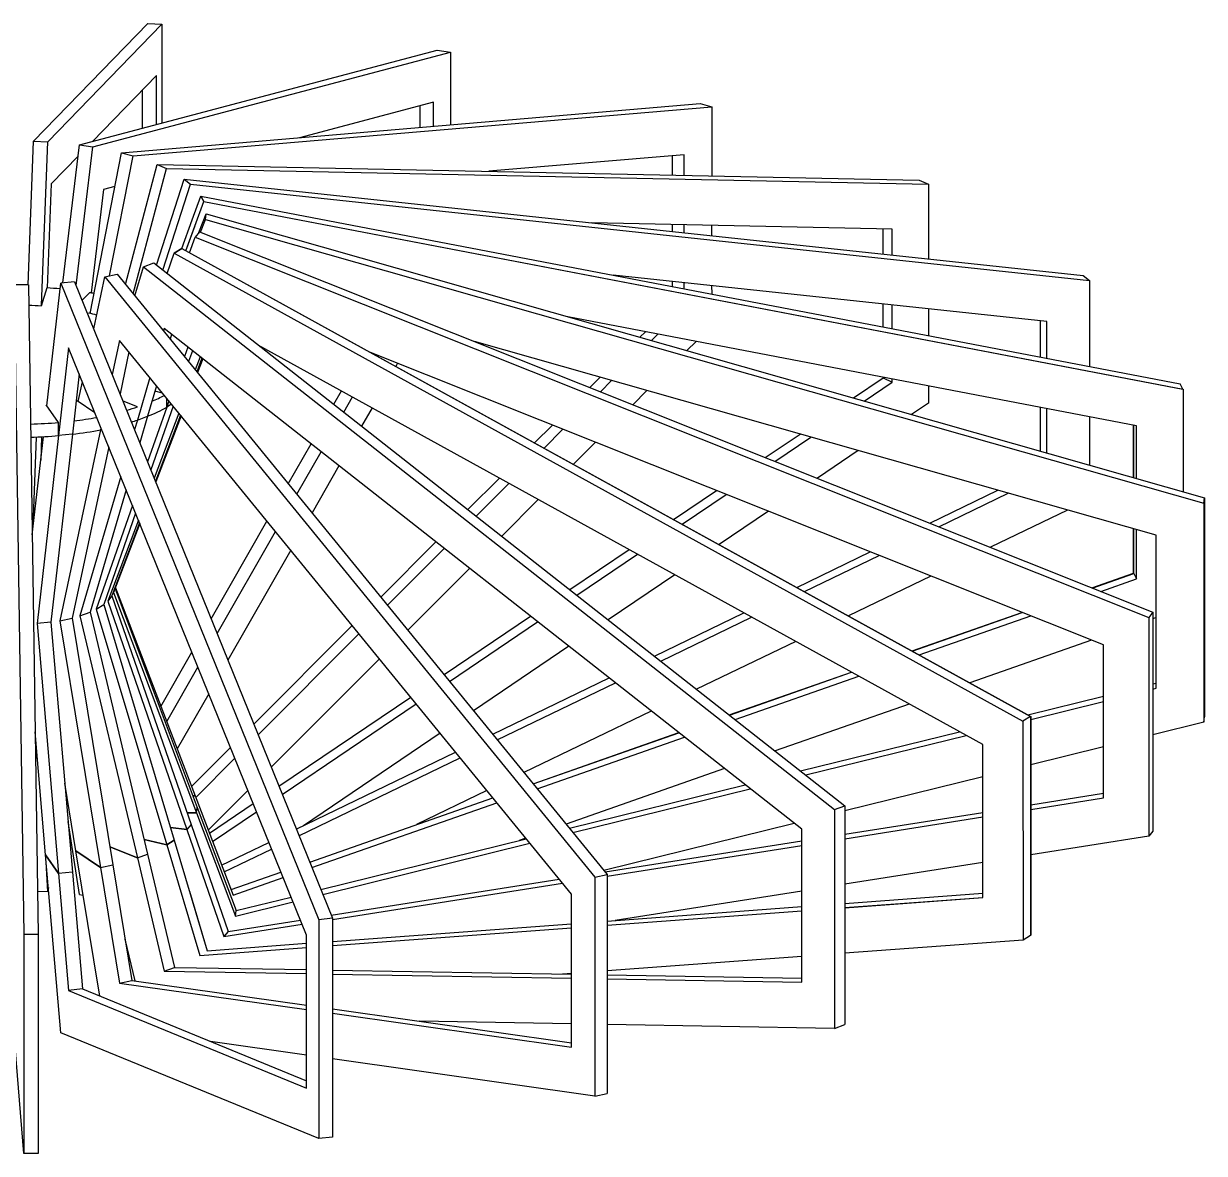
# Model space of a CAD drawing. Header units: millimetres. Extents: x 7085 to 25803, y -5245 to 9436.
# Drawn here: x 22633.1 to 22882, y -268.4 to -30.3 of the extents above; entities that cross this region are included whole.
import ezdxf

# ---------------------------------------------------------------- set-up
doc = ezdxf.new("R2010")
doc.units = ezdxf.units.MM
doc.layers.add('PV-1206', color=7, linetype='Continuous')

# ---------------------------------------------------------------- blocks, each defined once
blk = doc.blocks.new('*U52')
at = {"layer": 'PV-1206'}
for p, q in [((14558.85, -9514.23, 5129.95), (14567.25, -9506.08, 5157.87)), ((14567.25, -9506.08, 5157.87), (14591.8, -9514.34, 5180.76)), ((14567.25, -9506.08, 5157.87), (14569.49, -9508.04, 5157.75)), ((14559.93, -9517.33, 5125.97), (14569.49, -9508.04, 5157.75)), ((14569.49, -9508.04, 5157.75), (14594.04, -9516.3, 5180.64)), ((14556.61, -9512.35, 5129.94), (14524.08, -9553.91, 5003.57)), ((14558.9, -9514.28, 5129.95), (14556.61, -9512.35, 5129.94)), ((14567.84, -9511.11, 5149.58), (14561.75, -9517.03, 5129.33)), ((14564.55, -9518.85, 5130.32), (14574.44, -9512.54, 5157.17)), ((14573.63, -9513.06, 5154.98), (14567.84, -9511.11, 5149.58)), ((14574.44, -9512.54, 5157.17), (14636.94, -9555.35, 5175.59)), ((14574.44, -9512.54, 5157.17), (14576.48, -9514.48, 5156.79)), ((14558.9, -9514.28, 5129.95), (14526.37, -9555.85, 5003.58)), ((14566.54, -9520.82, 5129.8), (14576.48, -9514.48, 5156.79)), ((14576.48, -9514.48, 5156.79), (14638.97, -9557.28, 5175.21)), ((14590.49, -9518.73, 5170.69), (14576.7, -9514.09, 5157.83)), ((14591.8, -9514.34, 5180.76), (14594.04, -9516.3, 5180.64)), ((14561.67, -9516.96, 5129.34), (14559.84, -9517.34, 5125.8)), ((14585.44, -9520.08, 5160.41), (14587.45, -9517.71, 5167.86)), ((14594.04, -9516.3, 5180.64), (14588.86, -9522.42, 5161.42)), ((14555.52, -9524.28, 5106.43), (14564.2, -9518.58, 5130.28)), ((14566.49, -9520.37, 5130.56), (14564.2, -9518.58, 5130.28)), ((14564.2, -9518.58, 5130.28), (14572.29, -9593.13, 5006.44)), ((14567.3, -9524.43, 5124.38), (14580.8, -9518.76, 5155.63)), ((14575.96, -9518.58, 5148.48), (14568.55, -9523.31, 5128.36)), ((14577.96, -9519.95, 5149.07), (14575.96, -9518.58, 5148.48)), ((14580.8, -9518.76, 5155.63), (14676.44, -9594.46, 5165.2)), ((14580.8, -9518.76, 5155.63), (14582.5, -9520.54, 5155.01)), ((14587.91, -9521.77, 5161.14), (14590.49, -9518.73, 5170.69)), ((14566.49, -9520.37, 5130.56), (14574.57, -9594.92, 5006.72)), ((14568.32, -9523.09, 5128.41), (14566.72, -9522.53, 5126.95)), ((14572.42, -9524.77, 5131.69), (14582.5, -9520.54, 5155.01)), ((14582.5, -9520.54, 5155.01), (14678.14, -9596.24, 5164.58)), ((14547.01, -9529.87, 5083.03), (14552.22, -9524.81, 5100.34)), ((14556.52, -9526.91, 5103.17), (14555.47, -9524.14, 5106.6)), ((14562.05, -9523.64, 5117.71), (14555.83, -9527.72, 5100.61)), ((14569.51, -9592.42, 5003.46), (14562.05, -9523.64, 5117.71)), ((14567.09, -9525.9, 5121.37), (14571.6, -9524.18, 5131.48)), ((14567.14, -9524.26, 5124.44), (14567.38, -9524.4, 5124.57)), ((14571.6, -9524.18, 5131.48), (14618.93, -9628.07, 5014.72)), ((14571.6, -9524.18, 5131.48), (14573.73, -9525.7, 5132.01)), ((14574.53, -9527.46, 5130.04), (14585.92, -9524.34, 5153.36)), ((14585.92, -9524.34, 5153.36), (14707.69, -9629.04, 5150.32)), ((14585.92, -9524.34, 5153.36), (14587.18, -9525.85, 5152.55)), ((14546.38, -9530.28, 5081.31), (14553.33, -9525.72, 5100.4)), ((14553.04, -9525.48, 5100.39), (14551.68, -9526.8, 5095.86)), ((14555.83, -9527.72, 5100.61), (14556.52, -9526.91, 5103.17)), ((14562.39, -9526.71, 5112.61), (14558.12, -9529.51, 5100.89)), ((14560.8, -9528.29, 5107.25), (14562.49, -9527.65, 5111.05)), ((14573.73, -9525.7, 5132.01), (14621.06, -9629.59, 5015.25)), ((14575.29, -9529.11, 5128.18), (14587.18, -9525.85, 5152.55)), ((14587.18, -9525.85, 5152.55), (14708.95, -9630.55, 5149.5)), ((14555.83, -9527.72, 5100.61), (14542.53, -9536.46, 5064.04)), ((14558.12, -9529.51, 5100.89), (14544.81, -9538.25, 5064.31)), ((14558.12, -9529.51, 5100.89), (14555.83, -9527.72, 5100.61)), ((14558.12, -9529.51, 5100.89), (14555.83, -9527.72, 5100.61)), ((14562.88, -9531.26, 5105.04), (14560.65, -9528.09, 5107.4)), ((14570.63, -9530.12, 5119.12), (14567.67, -9531.25, 5112.48)), ((14614.29, -9625.96, 5011.41), (14570.63, -9530.12, 5119.12)), ((14575.44, -9529.45, 5127.8), (14578.34, -9528.81, 5133.47)), ((14578.34, -9528.81, 5133.47), (14661.06, -9656.53, 5027.88)), ((14578.34, -9528.81, 5133.47), (14580.2, -9529.97, 5134.21)), ((14580.2, -9529.97, 5134.21), (14662.92, -9657.7, 5028.62)), ((14580.54, -9530.5, 5133.76), (14589.49, -9528.93, 5150.49)), ((14581.29, -9531.65, 5132.81), (14590.23, -9530.08, 5149.54)), ((14589.49, -9528.93, 5150.49), (14729.05, -9657.27, 5131.73)), ((14589.49, -9528.93, 5150.49), (14590.23, -9530.08, 5149.54)), ((14590.23, -9530.08, 5149.54), (14729.79, -9658.43, 5130.78)), ((14571.54, -9532.11, 5116.88), (14567.91, -9533.49, 5108.75)), ((14581.8, -9532.45, 5132.15), (14584.01, -9532.16, 5136.11)), ((14584.01, -9532.16, 5136.11), (14585.47, -9532.89, 5137.01)), ((14585.47, -9532.89, 5137.01), (14584.01, -9532.16, 5136.11)), ((14584.01, -9532.16, 5136.11), (14696, -9676.7, 5045.06)), ((14585.48, -9532.91, 5137), (14588.64, -9532.55, 5142.56)), ((14588.64, -9532.55, 5142.56), (14591.29, -9532.24, 5147.22)), ((14591.29, -9532.24, 5147.22), (14591.46, -9532.96, 5146.17)), ((14591.29, -9532.24, 5147.22), (14738.98, -9677.17, 5110.72)), ((14591.46, -9532.96, 5146.17), (14591.29, -9532.24, 5147.22)), ((14562.88, -9533.07, 5101.75), (14546.32, -9539.37, 5064.59)), ((14563.07, -9533, 5102.16), (14562.89, -9533.06, 5101.76)), ((14562.89, -9533.07, 5101.75), (14562.89, -9533.06, 5101.76)), ((14562.89, -9533.07, 5101.75), (14563.09, -9533.21, 5101.8)), ((14562.89, -9533.07, 5101.75), (14563.09, -9533.21, 5101.8)), ((14570.01, -9536.67, 5106.19), (14568, -9534.36, 5107.31)), ((14585.47, -9532.89, 5137.01), (14697.51, -9677.46, 5046)), ((14585.47, -9532.89, 5137.01), (14697.46, -9677.44, 5045.97)), ((14586.01, -9533.59, 5136.57), (14591.46, -9532.96, 5146.17)), ((14586.01, -9533.59, 5136.57), (14588.81, -9533.27, 5141.51)), ((14586.47, -9534.19, 5136.2), (14588.24, -9534.03, 5139.24)), ((14589.21, -9534.28, 5140.26), (14588.24, -9534.03, 5139.24)), ((14588.24, -9534.03, 5139.24), (14721.66, -9687.38, 5065.25)), ((14589.06, -9534.25, 5140.1), (14591.18, -9534.06, 5143.73)), ((14589.21, -9534.28, 5140.26), (14722.63, -9687.64, 5066.27)), ((14589.33, -9534.43, 5140.19), (14590.78, -9534.3, 5142.67)), ((14590.78, -9534.3, 5142.67), (14591.18, -9534.06, 5143.73)), ((14590.78, -9534.3, 5142.67), (14736.5, -9687.79, 5087.46)), ((14591.18, -9534.06, 5143.73), (14736.9, -9687.54, 5088.52)), ((14591.46, -9532.96, 5146.17), (14739.17, -9677.92, 5109.64)), ((14591.46, -9532.96, 5146.17), (14739.16, -9677.89, 5109.68)), ((14591.46, -9532.96, 5146.17), (14591.46, -9532.96, 5146.17)), ((14542.53, -9536.46, 5064.04), (14532.87, -9554.86, 5015.45)), ((14544.81, -9538.25, 5064.31), (14542.53, -9536.46, 5064.04)), ((14563.31, -9535.24, 5098.44), (14548.46, -9540.89, 5065.12)), ((14569.32, -9537.48, 5103.63), (14568.37, -9537.69, 5101.78)), ((14573.55, -9536.54, 5111.91), (14569.32, -9537.48, 5103.65)), ((14569.32, -9537.48, 5103.64), (14571.17, -9538.64, 5104.37)), ((14569.32, -9537.48, 5103.64), (14571.17, -9538.64, 5104.37)), ((14569.32, -9537.48, 5103.64), (14569.32, -9537.48, 5103.65)), ((14578.44, -9535.46, 5121.44), (14578.2, -9535.51, 5120.99)), ((14654.75, -9653.29, 5024.04), (14578.44, -9535.46, 5121.44)), ((14579.33, -9536.84, 5120.3), (14578.85, -9536.94, 5119.38)), ((14544.81, -9538.25, 5064.31), (14535.16, -9556.64, 5015.72)), ((14546.32, -9539.37, 5064.59), (14539.92, -9560.2, 5016.59)), ((14546.32, -9539.37, 5064.59), (14548.46, -9540.89, 5065.12)), ((14563.69, -9538.72, 5092.65), (14549.81, -9541.8, 5065.55)), ((14571.17, -9538.64, 5104.37), (14568.53, -9539.23, 5099.22)), ((14574.2, -9537.97, 5110.3), (14571.17, -9538.64, 5104.37)), ((14574.77, -9539.21, 5108.9), (14573.67, -9538.09, 5109.25)), ((14581.26, -9539.82, 5117.84), (14580.23, -9539.95, 5115.99)), ((14548.46, -9540.89, 5065.12), (14542.06, -9561.72, 5017.11)), ((14549.81, -9541.8, 5065.55), (14546.36, -9564.61, 5018.47)), ((14549.81, -9541.8, 5065.55), (14551.66, -9542.96, 5066.29)), ((14563.86, -9540.26, 5090.09), (14551.66, -9542.96, 5066.29)), ((14564.06, -9542.1, 5087.03), (14552.79, -9543.6, 5066.85)), ((14574.73, -9540.68, 5106.15), (14568.78, -9541.48, 5095.49)), ((14575.8, -9541.47, 5106.37), (14568.88, -9542.39, 5093.97)), ((14574.73, -9540.68, 5106.15), (14575.19, -9540.14, 5107.86)), ((14575.4, -9540.6, 5107.35), (14574.73, -9540.68, 5106.15)), ((14575.65, -9541.15, 5106.72), (14574.73, -9540.68, 5106.15)), ((14581.81, -9540.67, 5117.13), (14580.62, -9540.83, 5115.01)), ((14582.74, -9542.11, 5115.95), (14581.27, -9542.24, 5113.42)), ((14582.95, -9542.43, 5115.67), (14581.42, -9542.58, 5113.05)), ((14583.05, -9542.59, 5115.55), (14581.49, -9542.72, 5112.88)), ((14633.62, -9558.07, 5165.47), (14610.2, -9542.04, 5158.57)), ((14531.77, -9551.94, 5019.09), (14536.52, -9542.89, 5042.99)), ((14535.21, -9544.55, 5037.93), (14535.51, -9544.81, 5037.91)), ((14535.21, -9544.55, 5037.93), (14535.51, -9544.81, 5037.91)), ((14551.66, -9542.96, 5066.29), (14548.21, -9565.78, 5019.21)), ((14552.79, -9543.6, 5066.85), (14551.77, -9567.82, 5020.98)), ((14552.79, -9543.6, 5066.85), (14554.24, -9544.34, 5067.75)), ((14554.24, -9544.34, 5067.75), (14553.22, -9568.55, 5021.89)), ((14564.16, -9543.02, 5085.52), (14554.24, -9544.34, 5067.75)), ((14564.24, -9543.82, 5084.19), (14555.05, -9544.66, 5068.42)), ((14556.01, -9544.92, 5069.43), (14555.05, -9544.66, 5068.42)), ((14555.05, -9544.66, 5068.42), (14555.81, -9569.61, 5023.97)), ((14564.28, -9544.16, 5083.62), (14556.01, -9544.92, 5069.43)), ((14556.01, -9544.92, 5069.43), (14556.77, -9569.87, 5024.98)), ((14564.29, -9544.24, 5083.49), (14556.46, -9544.93, 5070.12)), ((14556.46, -9544.93, 5070.12), (14558.24, -9569.88, 5027.23)), ((14556.88, -9544.89, 5070.83), (14558.64, -9569.64, 5028.29)), ((14557, -9544.88, 5071.03), (14558.9, -9568.62, 5030.57)), ((14576.36, -9542.7, 5104.99), (14568.98, -9543.38, 5092.33)), ((14576.51, -9543.03, 5104.61), (14569.02, -9543.72, 5091.76)), ((14576.57, -9543.16, 5104.47), (14569.03, -9543.82, 5091.6)), ((14688.3, -9672.66, 5040.52), (14592.71, -9549.29, 5118.24)), ((14524.89, -9565.05, 4984.45), (14531.77, -9551.94, 5019.09)), ((14530.18, -9554.5, 5011.93), (14531.48, -9552.48, 5017.63)), ((14532.87, -9554.86, 5015.45), (14531.77, -9551.94, 5019.09)), ((14531.77, -9551.94, 5019.09), (14532.87, -9554.86, 5015.45)), ((14536.84, -9555.8, 5019.87), (14538.6, -9550.09, 5033.03)), ((14524.08, -9553.91, 5003.57), (14512.6, -9567.48, 4960.99)), ((14526.37, -9555.85, 5003.58), (14524.08, -9553.91, 5003.57)), ((14532.87, -9554.86, 5015.45), (14528.35, -9563.47, 4992.7)), ((14528.54, -9553.07, 5012.02), (14530.18, -9554.5, 5011.93)), ((14530.5, -9554.35, 5012.7), (14530.18, -9554.5, 5011.93)), ((14535.16, -9556.64, 5015.72), (14532.87, -9554.86, 5015.45)), ((14535.16, -9556.64, 5015.72), (14532.87, -9554.86, 5015.45)), ((14535.13, -9559.01, 5011.35), (14537.12, -9552.92, 5025.57)), ((14526.37, -9555.85, 5003.58), (14514.89, -9569.42, 4961)), ((14535.16, -9556.64, 5015.72), (14530.64, -9565.26, 4992.97)), ((14533.08, -9568.08, 4991.58), (14536.84, -9555.8, 5019.87)), ((14539.92, -9560.2, 5016.59), (14536.84, -9555.8, 5019.87)), ((14536.84, -9555.8, 5019.87), (14539.92, -9560.2, 5016.59)), ((14630.15, -9557.83, 5160.57), (14631.29, -9556.48, 5164.79)), ((14638.97, -9557.28, 5175.21), (14635.16, -9561.79, 5161.07)), ((14636.94, -9555.35, 5175.59), (14638.97, -9557.28, 5175.21)), ((14512.6, -9567.48, 4960.99), (14517.29, -9558.81, 4984.11)), ((14535.13, -9559.01, 5011.35), (14535.7, -9559.55, 5011.25)), ((14558.08, -9558.44, 5047.91), (14565.92, -9559.3, 5058.47)), ((14570.77, -9559.83, 5065), (14584.87, -9561.38, 5083.99)), ((14632.35, -9559.57, 5160.79), (14633.62, -9558.07, 5165.47)), ((14539.92, -9560.2, 5016.59), (14536.93, -9569.96, 4994.12)), ((14542.06, -9561.72, 5017.11), (14539.07, -9571.48, 4994.64)), ((14539.92, -9560.2, 5016.59), (14542.06, -9561.72, 5017.11)), ((14539.92, -9560.2, 5016.59), (14542.06, -9561.72, 5017.11)), ((14546.36, -9564.61, 5018.47), (14542.53, -9560.2, 5020.62)), ((14542.53, -9560.2, 5020.62), (14546.36, -9564.61, 5018.47)), ((14558.22, -9560.16, 5044.98), (14566.11, -9561.03, 5055.6)), ((14570.96, -9561.56, 5062.13), (14585.69, -9563.18, 5081.97)), ((14590.26, -9561.97, 5091.25), (14596.01, -9562.6, 5099)), ((14530.64, -9565.26, 4992.97), (14528.35, -9563.47, 4992.7)), ((14528.35, -9563.47, 4992.7), (14561.49, -9601.9, 4973.7)), ((14546.36, -9564.61, 5018.47), (14544.74, -9575.3, 4996.44)), ((14546.36, -9564.61, 5018.47), (14548.21, -9565.78, 5019.21)), ((14546.36, -9564.61, 5018.47), (14548.21, -9565.78, 5019.21)), ((14551.77, -9567.82, 5020.98), (14548.42, -9564.41, 5022.04)), ((14548.42, -9564.41, 5022.04), (14551.77, -9567.82, 5020.98)), ((14566.45, -9564.15, 5050.41), (14558.47, -9563.28, 5039.67)), ((14587.17, -9566.43, 5078.32), (14571.29, -9564.69, 5056.94)), ((14591.08, -9563.77, 5089.23), (14597.21, -9564.44, 5097.48)), ((14601.74, -9563.23, 5106.71), (14603.68, -9563.44, 5109.32)), ((14514.89, -9569.42, 4961), (14512.6, -9567.48, 4960.99)), ((14560.81, -9606.7, 4963.86), (14524.89, -9565.05, 4984.45)), ((14530.64, -9565.26, 4992.97), (14561.86, -9601.46, 4975.08)), ((14548.21, -9565.78, 5019.21), (14546.59, -9576.46, 4997.17)), ((14555.81, -9569.61, 5023.97), (14553.27, -9567.25, 5024.35)), ((14553.27, -9567.25, 5024.35), (14555.81, -9569.61, 5023.97)), ((14599.36, -9567.76, 5094.74), (14592.56, -9567.02, 5085.57)), ((14602.93, -9565.07, 5105.19), (14605.12, -9565.31, 5108.14)), ((14712.94, -9682.92, 5059.9), (14610.38, -9565.03, 5116.78)), ((14611.1, -9565.97, 5116.19), (14611.2, -9565.98, 5116.33)), ((14536.93, -9569.96, 4994.12), (14565.6, -9597.04, 4988.96)), ((14536.93, -9569.96, 4994.12), (14539.07, -9571.48, 4994.64)), ((14539.54, -9571.93, 4994.55), (14540.14, -9567.99, 5002.68)), ((14551.77, -9567.82, 5020.98), (14551.29, -9579.16, 4999.51)), ((14551.77, -9567.82, 5020.98), (14553.22, -9568.55, 5021.89)), ((14551.77, -9567.82, 5020.98), (14553.22, -9568.55, 5021.89)), ((14553.22, -9568.56, 5021.89), (14551.77, -9567.82, 5020.98)), ((14553.22, -9568.56, 5021.89), (14552.74, -9579.89, 5000.42)), ((14553.22, -9568.55, 5021.89), (14553.22, -9568.56, 5021.89)), ((14556.77, -9569.87, 5024.98), (14555.81, -9569.61, 5023.97)), ((14556.77, -9569.87, 5024.98), (14555.81, -9569.61, 5023.97)), ((14555.81, -9569.61, 5023.97), (14556.16, -9581.29, 5003.16)), ((14558.24, -9569.88, 5027.23), (14556.73, -9568.59, 5027.26)), ((14556.73, -9568.59, 5027.26), (14558.24, -9569.88, 5027.23)), ((14556.77, -9569.87, 5024.98), (14557.12, -9581.55, 5004.17)), ((14558.24, -9569.88, 5027.23), (14558.64, -9569.64, 5028.29)), ((14558.24, -9569.88, 5027.23), (14558.64, -9569.64, 5028.29)), ((14558.24, -9569.88, 5027.23), (14559.07, -9581.57, 5007.15)), ((14558.9, -9568.62, 5030.57), (14558.55, -9568.34, 5030.54)), ((14558.55, -9568.34, 5030.54), (14558.9, -9568.62, 5030.57)), ((14558.55, -9568.34, 5030.54), (14558.9, -9568.62, 5030.57)), ((14558.64, -9569.64, 5028.29), (14559.47, -9581.32, 5008.21)), ((14558.82, -9567.59, 5032.33), (14567.13, -9570.47, 5039.92)), ((14558.9, -9568.62, 5030.57), (14558.9, -9568.61, 5030.58)), ((14558.9, -9568.62, 5030.57), (14559.81, -9579.97, 5011.22)), ((14558.9, -9568.62, 5030.57), (14559.81, -9579.97, 5011.22)), ((14558.92, -9568.81, 5030.25), (14567.27, -9571.7, 5037.87)), ((14607.74, -9568.68, 5106.02), (14605.08, -9568.39, 5102.44)), ((14614.16, -9569.39, 5114.68), (14613.71, -9569.34, 5114.07)), ((14671.21, -9595.47, 5155.26), (14638.92, -9569.91, 5152.04)), ((14539.07, -9571.48, 4994.64), (14565.84, -9596.76, 4989.82)), ((14572.11, -9572.19, 5044.47), (14593.11, -9579.47, 5063.66)), ((14553, -9573.79, 5011.98), (14552.74, -9579.89, 5000.42)), ((14567.68, -9575.5, 5031.57), (14559.22, -9572.56, 5023.84)), ((14559.25, -9572.9, 5023.27), (14567.84, -9577.03, 5029.03)), ((14559.32, -9573.84, 5021.66), (14567.95, -9577.98, 5027.44)), ((14572.24, -9573.43, 5042.42), (14593.75, -9580.88, 5062.07)), ((14544.74, -9575.3, 4996.44), (14567.49, -9594.81, 4995.95)), ((14544.74, -9575.3, 4996.44), (14546.59, -9576.46, 4997.17)), ((14546.59, -9576.46, 4997.17), (14567.7, -9594.56, 4996.73)), ((14559.54, -9576.54, 5017.05), (14568.34, -9581.56, 5021.49)), ((14559.6, -9577.31, 5015.75), (14568.42, -9582.34, 5020.2)), ((14595.73, -9585.22, 5057.2), (14572.65, -9577.22, 5036.12)), ((14551.29, -9579.16, 4999.51), (14568.86, -9593.19, 5001.05)), ((14551.29, -9579.16, 4999.51), (14551.29, -9579.16, 4999.51)), ((14551.29, -9579.16, 4999.51), (14568.86, -9593.19, 5001.05)), ((14552.74, -9579.89, 5000.42), (14569.08, -9592.93, 5001.85)), ((14552.74, -9579.89, 5000.42), (14552.74, -9579.89, 5000.42)), ((14559.76, -9579.33, 5012.31), (14568.71, -9585.04, 5015.71)), ((14559.76, -9579.33, 5012.31), (14568.71, -9585.04, 5015.71)), ((14572.9, -9579.45, 5032.41), (14598.76, -9591.86, 5049.73)), ((14727.19, -9683.32, 5081.22), (14627.66, -9578.49, 5118.93)), ((14557.12, -9581.55, 5004.17), (14556.16, -9581.29, 5003.16)), ((14556.16, -9581.29, 5003.16), (14569.38, -9591.16, 5005.55)), ((14557.12, -9581.55, 5004.17), (14569.32, -9590.66, 5006.39)), ((14559.07, -9581.57, 5007.15), (14559.47, -9581.32, 5008.21)), ((14559.07, -9581.57, 5007.15), (14569.09, -9588.53, 5009.92)), ((14559.47, -9581.32, 5008.21), (14569.03, -9587.96, 5010.86)), ((14559.81, -9579.97, 5011.22), (14568.78, -9585.7, 5014.63)), ((14573, -9580.41, 5030.82), (14599.28, -9593.02, 5048.42)), ((14599.19, -9581.58, 5069.21), (14610.94, -9585.65, 5079.95)), ((14573.44, -9584.47, 5024.07), (14603.09, -9601.38, 5039.03)), ((14599.83, -9582.99, 5067.62), (14611.93, -9587.18, 5078.68)), ((14563.21, -9599.86, 4980.1), (14548.48, -9585.95, 4982.74)), ((14573.52, -9585.25, 5022.78), (14603.54, -9602.36, 5037.93)), ((14601.6, -9598.11, 5042.71), (14574.76, -9585.23, 5024.74)), ((14614.99, -9591.89, 5074.79), (14601.81, -9587.33, 5062.75)), ((14700.78, -9628.4, 5140.79), (14652.77, -9587.13, 5141.99)), ((14573.86, -9588.33, 5017.67), (14606.69, -9609.29, 5030.14)), ((14573.86, -9588.33, 5017.67), (14606.69, -9609.28, 5030.16)), ((14573.93, -9588.98, 5016.58), (14607.08, -9610.15, 5029.18)), ((14617.8, -9588.03, 5086.21), (14624.53, -9590.36, 5092.36)), ((14618.79, -9589.56, 5084.94), (14625.79, -9591.99, 5091.34)), ((14729.77, -9673.86, 5102.51), (14643.97, -9589.66, 5123.73)), ((14574.21, -9591.56, 5012.29), (14609.92, -9616.38, 5022.18)), ((14574.27, -9592.13, 5011.36), (14610.27, -9617.14, 5021.32)), ((14572.29, -9593.13, 5006.44), (14560.81, -9606.7, 4963.86)), ((14561.49, -9601.9, 4973.7), (14569.51, -9592.42, 5003.46)), ((14574.57, -9594.92, 5006.72), (14572.29, -9593.13, 5006.44)), ((14574.53, -9594.55, 5007.33), (14613.1, -9623.36, 5014.33)), ((14629.66, -9596.98, 5088.2), (14621.84, -9594.27, 5081.05)), ((14632.02, -9592.96, 5099.2), (14635.82, -9594.28, 5102.67)), ((14633.28, -9594.58, 5098.18), (14637.3, -9595.98, 5101.85)), ((14720.77, -9655.16, 5122.81), (14653.46, -9593.25, 5131.85)), ((14668.27, -9595.15, 5151.3), (14669.29, -9593.95, 5155.07)), ((14676.44, -9594.46, 5165.2), (14678.14, -9596.24, 5164.58)), ((14574.57, -9594.92, 5006.72), (14563.09, -9608.49, 4964.14)), ((14573.14, -9596.61, 5001.42), (14612.52, -9628.05, 5004.85)), ((14573.15, -9596.61, 5001.42), (14612.53, -9628.04, 5004.87)), ((14573.36, -9596.35, 5002.22), (14612.74, -9627.79, 5005.67)), ((14574.51, -9594.99, 5006.49), (14613.42, -9624.06, 5013.54)), ((14605.31, -9595.01, 5054.12), (14622.28, -9603.15, 5065.48)), ((14605.84, -9596.17, 5052.81), (14623.13, -9604.47, 5064.39)), ((14643.81, -9597.05, 5109.97), (14646, -9597.81, 5111.98)), ((14670.13, -9596.75, 5151.26), (14671.21, -9595.47, 5155.26)), ((14678.14, -9596.24, 5164.58), (14674.52, -9600.52, 5151.15)), ((14571.65, -9598.38, 4995.87), (14609.88, -9631.17, 4995.06)), ((14571.86, -9598.13, 4996.64), (14610.09, -9630.93, 4995.83)), ((14641.85, -9601.21, 5099.33), (14637.15, -9599.58, 5095.04)), ((14645.29, -9598.75, 5109.15), (14647.68, -9599.58, 5111.34)), ((14665.31, -9598.66, 5140.3), (14665.68, -9598.22, 5141.67)), ((14667.11, -9600.31, 5140.06), (14667.53, -9599.82, 5141.62)), ((14569.59, -9600.81, 4988.24), (14606.27, -9635.44, 4981.65)), ((14569.83, -9600.53, 4989.11), (14606.5, -9635.17, 4982.51)), ((14606.12, -9608.02, 5031.57), (14592.99, -9600.54, 5024.95)), ((14626.86, -9610.23, 5059.63), (14608.15, -9601.25, 5047.1)), ((14654.5, -9600.75, 5119.74), (14655.7, -9601.17, 5120.83)), ((14662.43, -9602.05, 5129.64), (14662.7, -9601.74, 5130.61)), ((14607.44, -9641.64, 4972.14), (14567.2, -9603.63, 4979.38)), ((14652.85, -9605.02, 5109.38), (14649.84, -9603.98, 5106.63)), ((14656.18, -9602.52, 5119.11), (14657.57, -9603, 5120.37)), ((14664.18, -9603.77, 5129.2), (14664.5, -9603.4, 5130.37)), ((14671.92, -9603.59, 5141.51), (14671.37, -9604.23, 5139.49)), ((14563.09, -9608.49, 4964.14), (14560.81, -9606.7, 4963.86)), ((14610.01, -9605.32, 5042.52), (14631.69, -9617.69, 5053.47)), ((14610.45, -9606.31, 5041.42), (14632.44, -9618.84, 5052.51)), ((14629.99, -9606.85, 5070.65), (14641.64, -9612.45, 5078.45)), ((14630.84, -9608.17, 5069.56), (14642.76, -9613.89, 5077.54)), ((14663.32, -9608.65, 5118.95), (14661.35, -9607.97, 5117.15)), ((14668.76, -9607.32, 5129.8), (14668.33, -9607.84, 5128.18)), ((14636.74, -9625.48, 5047.02), (14613.03, -9611.96, 5035.06)), ((14607.49, -9634, 4986.19), (14583.17, -9613.13, 4986.71)), ((14613.91, -9613.89, 5032.9), (14640.02, -9630.55, 5042.83)), ((14613.91, -9613.9, 5032.89), (14640.04, -9630.57, 5042.81)), ((14614.3, -9614.75, 5031.92), (14640.71, -9631.61, 5041.96)), ((14647.66, -9620.21, 5073.56), (14634.57, -9613.93, 5064.8)), ((14609.88, -9616.28, 5022.29), (14608.7, -9615.53, 5021.84)), ((14650.37, -9616.63, 5084.3), (14658.78, -9620.67, 5089.93)), ((14651.49, -9618.08, 5083.39), (14660.14, -9622.23, 5089.18)), ((14645.51, -9639.03, 5035.83), (14617.1, -9620.89, 5025.03)), ((14617.41, -9621.58, 5024.25), (14647.96, -9642.8, 5032.7)), ((14617.76, -9622.34, 5023.39), (14648.57, -9643.75, 5031.92)), ((14640.12, -9622.49, 5057.72), (14656.79, -9632, 5066.14)), ((14640.87, -9623.65, 5056.77), (14657.8, -9633.31, 5065.31)), ((14666.07, -9629.05, 5085.89), (14656.39, -9624.4, 5079.41)), ((14606.27, -9635.44, 4981.65), (14614.29, -9625.96, 5011.41)), ((14668.37, -9625.27, 5096.35), (14675.19, -9628.55, 5100.92)), ((14669.72, -9626.83, 5095.6), (14676.77, -9630.21, 5100.32)), ((14697.98, -9628.7, 5135.91), (14699.31, -9627.14, 5140.83)), ((14618.93, -9628.07, 5014.72), (14607.44, -9641.64, 4972.14)), ((14610.13, -9630.87, 4995.99), (14608.63, -9629.67, 4995.86)), ((14621.06, -9629.59, 5015.25), (14609.58, -9643.16, 4972.66)), ((14618.93, -9628.07, 5014.72), (14621.06, -9629.59, 5015.25)), ((14653.85, -9651.91, 5025.18), (14620.75, -9628.91, 5016.02)), ((14620.86, -9629.16, 5015.74), (14654.14, -9654.01, 5021.77)), ((14620.97, -9629.7, 5014.91), (14653.9, -9654.29, 5020.89)), ((14699.41, -9630.02, 5135.72), (14700.78, -9628.4, 5140.79)), ((14707.69, -9629.04, 5150.32), (14708.95, -9630.55, 5149.5)), ((14663.62, -9640.81, 5060.59), (14645.17, -9630.29, 5051.28)), ((14694.18, -9633.2, 5121.79), (14695.37, -9631.79, 5126.22)), ((14708.95, -9630.55, 5149.5), (14705.03, -9635.18, 5134.96)), ((14618.4, -9632.74, 5005.38), (14650.48, -9658.34, 5008.19)), ((14618.4, -9632.74, 5005.37), (14650.47, -9658.35, 5008.17)), ((14618.62, -9632.48, 5006.18), (14650.69, -9658.09, 5008.99)), ((14651.51, -9657.12, 5012.02), (14619.94, -9633.53, 5006.3)), ((14683.7, -9637.51, 5097.7), (14675.66, -9633.65, 5092.31)), ((14685.66, -9633.57, 5107.94), (14691.49, -9636.37, 5111.84)), ((14695.57, -9634.56, 5121.45), (14696.8, -9633.11, 5126.03)), ((14615.59, -9636.06, 4994.94), (14646.72, -9662.77, 4994.28)), ((14615.79, -9635.82, 4995.71), (14646.93, -9662.53, 4995.05)), ((14648.08, -9661.17, 4999.3), (14616.01, -9635.57, 4996.5)), ((14649.08, -9636.34, 5046.28), (14670.98, -9650.31, 5054.6)), ((14649.1, -9636.36, 5046.26), (14671, -9650.34, 5054.58)), ((14687.24, -9635.24, 5107.34), (14692.76, -9637.89, 5111.03)), ((14691.49, -9636.37, 5111.84), (14691.53, -9636.33, 5111.97)), ((14691.49, -9636.37, 5111.84), (14692.76, -9637.89, 5111.03)), ((14649.58, -9670.1, 4985.3), (14613.2, -9638.89, 4986.07)), ((14649.77, -9637.4, 5045.4), (14671.94, -9651.55, 5053.83)), ((14666.62, -9637.6, 5071.1), (14680.3, -9645.4, 5078)), ((14667.63, -9638.91, 5070.27), (14681.56, -9646.85, 5077.3)), ((14692.76, -9637.89, 5111.03), (14692.92, -9637.7, 5111.63)), ((14702.42, -9638.27, 5125.27), (14701.02, -9639.92, 5120.1)), ((14607.44, -9641.64, 4972.14), (14609.58, -9643.16, 4972.66)), ((14697.47, -9644.12, 5106.92), (14694.17, -9642.54, 5104.71)), ((14698.37, -9643.05, 5110.28), (14697.47, -9644.12, 5106.92)), ((14678.6, -9660.15, 5048.4), (14654.57, -9644.81, 5039.27)), ((14688.79, -9655.16, 5073.3), (14673.45, -9646.41, 5065.55)), ((14657.62, -9649.52, 5035.38), (14685.23, -9668.7, 5043.02)), ((14658.24, -9650.47, 5034.6), (14686.1, -9669.83, 5042.31)), ((14691.38, -9651.72, 5083.59), (14704.05, -9658.95, 5089.99)), ((14646.72, -9662.77, 4994.28), (14654.75, -9653.29, 5024.04)), ((14692.64, -9653.17, 5082.9), (14705.56, -9660.54, 5089.42)), ((14717.92, -9656.5, 5115.93), (14719.81, -9654.27, 5122.94)), ((14661.06, -9656.53, 5027.88), (14649.58, -9670.1, 4985.3)), ((14661.06, -9656.53, 5027.88), (14662.92, -9657.7, 5028.62)), ((14718.86, -9657.42, 5115.7), (14720.77, -9655.16, 5122.81)), ((14662.92, -9657.7, 5028.62), (14651.44, -9671.26, 4986.04)), ((14661.43, -9659.46, 5023.1), (14684.74, -9676.87, 5027.32)), ((14686.6, -9674.66, 5034.24), (14662.65, -9658.02, 5027.61)), ((14681.84, -9657.24, 5058.73), (14701.54, -9669.82, 5066.22)), ((14681.87, -9657.28, 5058.71), (14701.58, -9669.86, 5066.2)), ((14682.8, -9658.48, 5057.95), (14702.77, -9671.23, 5065.54)), ((14729.79, -9658.43, 5130.78), (14725.29, -9663.74, 5114.11)), ((14729.05, -9657.27, 5131.73), (14729.79, -9658.43, 5130.78)), ((14661.19, -9659.74, 5022.21), (14684.5, -9677.15, 5026.44)), ((14714.22, -9669.66, 5086.13), (14699.87, -9661.48, 5078.89)), ((14712.97, -9662.34, 5097.59), (14715.27, -9659.63, 5106.1)), ((14713.88, -9663.3, 5097.24), (14716.21, -9660.55, 5105.86)), ((14657.57, -9664.02, 5008.78), (14680.27, -9682.15, 5010.77)), ((14657.58, -9664.01, 5008.81), (14680.28, -9682.14, 5010.8)), ((14657.79, -9663.76, 5009.61), (14680.5, -9681.88, 5011.59)), ((14682.11, -9679.98, 5017.57), (14658.8, -9662.56, 5013.35)), ((14684.52, -9690.27, 5002.48), (14655.18, -9666.84, 4999.92)), ((14722.64, -9666.87, 5104.27), (14720.11, -9669.86, 5094.88)), ((14711.28, -9681.01, 5060.82), (14689.47, -9667.09, 5052.53)), ((14649.58, -9670.1, 4985.3), (14651.44, -9671.26, 4986.04)), ((14680.27, -9682.15, 5010.77), (14688.3, -9672.66, 5040.52)), ((14726.57, -9676.67, 5092.44), (14729.32, -9673.42, 5102.62)), ((14726.59, -9676.68, 5092.43), (14729.34, -9673.44, 5102.62)), ((14727, -9677.12, 5092.27), (14729.77, -9673.86, 5102.51)), ((14696, -9676.7, 5045.06), (14684.52, -9690.27, 5002.48)), ((14697.46, -9677.44, 5045.97), (14696, -9676.7, 5045.06)), ((14697.13, -9676.97, 5046.31), (14710.26, -9686.09, 5049.95)), ((14697.46, -9677.44, 5045.97), (14685.98, -9691, 5003.39)), ((14697.51, -9677.46, 5046), (14686.03, -9691.03, 5003.42)), ((14697.36, -9677.65, 5045.42), (14709.98, -9686.42, 5048.92)), ((14697.46, -9677.44, 5045.97), (14697.51, -9677.46, 5046)), ((14714.09, -9677.83, 5071), (14721.56, -9682.59, 5073.84)), ((14714.14, -9677.88, 5070.97), (14721.57, -9682.62, 5073.8)), ((14715.33, -9679.25, 5070.31), (14721.74, -9683.34, 5072.75)), ((14739.17, -9677.92, 5109.64), (14733.79, -9684.27, 5089.7)), ((14739.16, -9677.89, 5109.68), (14738.98, -9677.17, 5110.72)), ((14739.16, -9677.89, 5109.68), (14739.17, -9677.92, 5109.64)), ((14739.16, -9677.89, 5109.68), (14739.16, -9677.89, 5109.67)), ((14707.59, -9689.24, 5040.05), (14694.97, -9680.47, 5036.56)), ((14721.56, -9682.59, 5073.84), (14723.89, -9679.84, 5082.47)), ((14721.57, -9682.62, 5073.8), (14723.9, -9679.86, 5082.46)), ((14721.74, -9683.34, 5072.75), (14724.32, -9680.3, 5082.31)), ((14692.63, -9683.23, 5027.91), (14704.92, -9692.4, 5030.14)), ((14692.87, -9682.95, 5028.8), (14705.16, -9692.12, 5031.03)), ((14704.92, -9692.4, 5030.14), (14712.94, -9682.92, 5059.9)), ((14719.17, -9692.81, 5051.46), (14727.19, -9683.32, 5081.22)), ((14721.57, -9682.62, 5073.8), (14721.56, -9682.59, 5073.84)), ((14721.57, -9682.62, 5073.8), (14721.74, -9683.34, 5072.75)), ((14710.18, -9700.95, 5022.67), (14690.24, -9686.05, 5019.05)), ((14721.66, -9687.38, 5065.25), (14710.18, -9700.95, 5022.67)), ((14722.63, -9687.64, 5066.27), (14711.14, -9701.2, 5023.68)), ((14722.63, -9687.64, 5066.27), (14721.66, -9687.38, 5065.25)), ((14722.88, -9688.42, 5065.23), (14722.29, -9688.04, 5065)), ((14736.5, -9687.79, 5087.46), (14725.02, -9701.35, 5044.88)), ((14736.9, -9687.54, 5088.52), (14725.42, -9701.11, 5045.94)), ((14736.5, -9687.79, 5087.46), (14736.9, -9687.54, 5088.52)), ((14685.98, -9691, 5003.39), (14684.52, -9690.27, 5002.48)), ((14685.98, -9691, 5003.39), (14686.03, -9691.03, 5003.42)), ((14718.59, -9692.4, 5051.3), (14719.17, -9692.81, 5051.46)), ((14718.87, -9692.08, 5052.33), (14719.45, -9692.48, 5052.49)), ((14725.02, -9701.35, 5044.88), (14716.2, -9695.23, 5042.44)), ((14711.14, -9701.2, 5023.68), (14710.18, -9700.95, 5022.67)), ((14725.02, -9701.35, 5044.88), (14725.42, -9701.11, 5045.94))]:
    blk.add_line(p, q, dxfattribs=at)
at = {"layer": 'PV-1206', "extrusion": (-0.596103, -0.704479, 0.385188)}
for centre, major_axis, start_param, end_param in [((14553.71, -9517.42, 5116.17), (-20.99, 17.76), -1.739922, -1.643523), ((14553.71, -9517.42, 5116.17), (-28.63, 24.22), -1.802516, -1.72536), ((14553.02, -9518.24, 5113.61), (28.63, -24.22), -1.506586, -1.348369), ((14553.71, -9517.42, 5116.17), (28.63, -24.22), -1.507673, -1.348369), ((14553.71, -9517.42, 5116.17), (20.99, -17.76), -1.36293, -1.357119), ((14553.71, -9517.42, 5116.17), (-20.99, 17.76), -2.205261, -2.133431), ((14553.71, -9517.42, 5116.17), (-28.63, 24.22), -2.003497, -1.976687), ((14553.02, -9518.24, 5113.61), (28.63, -24.22), -1.268308, -1.097041), ((14553.71, -9517.42, 5116.17), (28.63, -24.22), -1.259362, -1.120462), ((14553.71, -9517.42, 5116.17), (20.99, -17.76), -1.111603, -1.100059), ((14553.71, -9517.42, 5116.17), (28.63, -24.22), -0.923042, -0.845714), ((14553.02, -9518.24, 5113.61), (28.63, -24.22), -0.889201, -0.845714), ((14553.02, -9518.24, 5113.61), (28.63, -24.22), -0.765692, -0.594386), ((14553.71, -9517.42, 5116.17), (28.63, -24.22), -0.729435, -0.618245)]:
    blk.add_ellipse(centre, major_axis=major_axis, ratio=0.385188, start_param=start_param, end_param=end_param, dxfattribs=at)

msp = doc.modelspace()

# ---------------------------------------------------------------- block references
at = {"layer": 'PV-1206', "extrusion": (-8.32667e-17, 0.922838, 0.385188), "rotation": 220.236612702366}
msp.add_blockref('*U52', (-5374.42331, 2174.07853, -5208.68107), dxfattribs=at)

doc.saveas('drawing.dxf')
